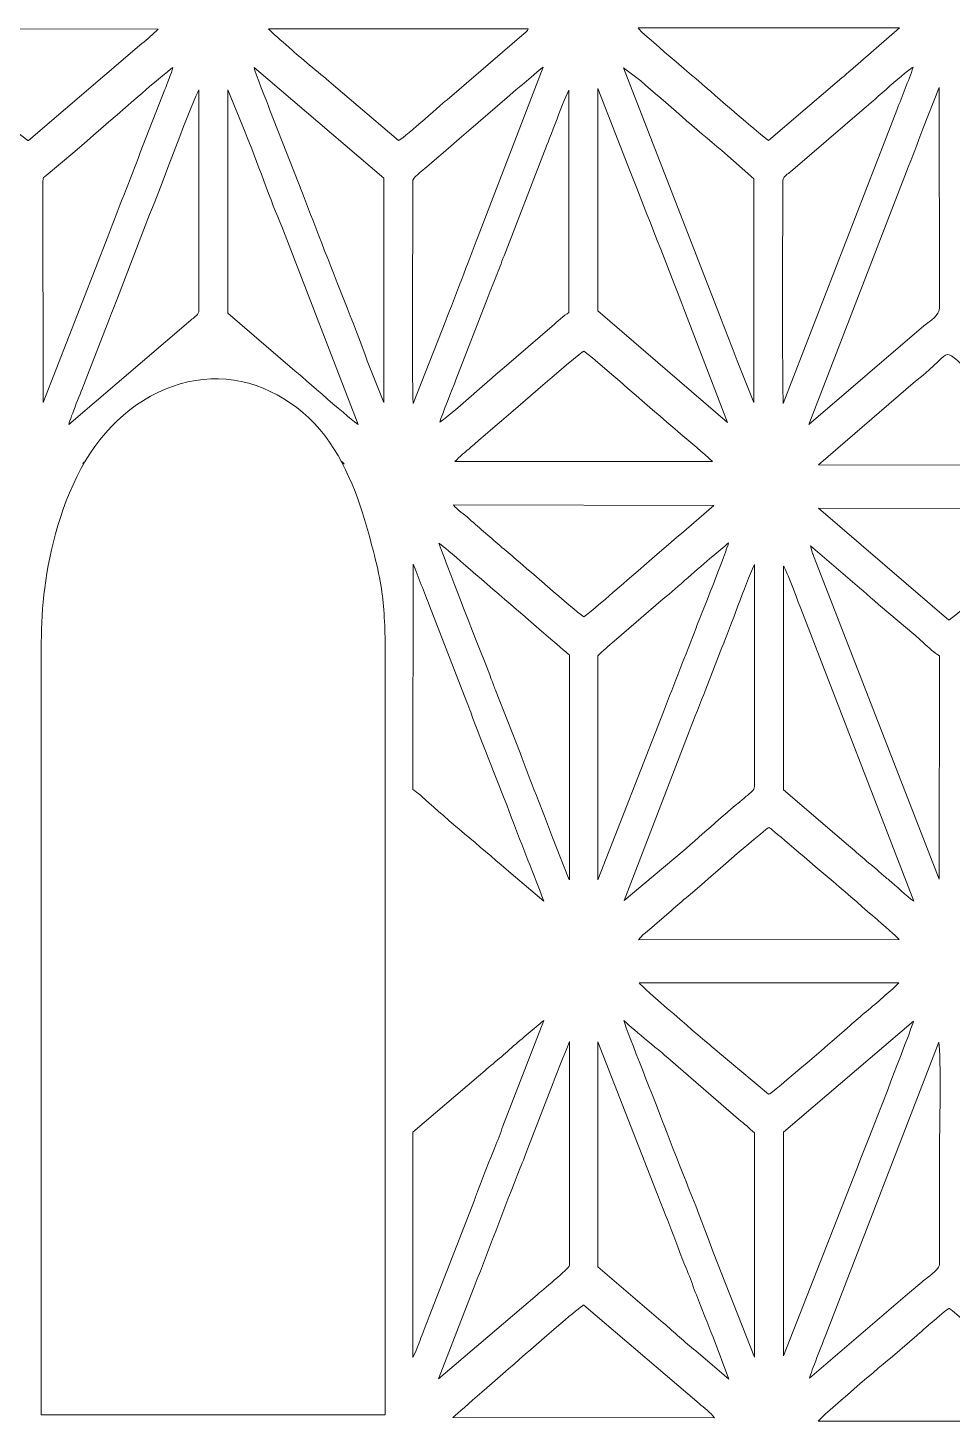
# Model space of a CAD drawing. Header units: inches. Extents: x -60.4 to -14.9, y -20.3 to 14.1.
# Drawn here: x -18.227 to -16.45, y -5.201 to -2.524 of the extents above; entities that cross this region are included whole.
import ezdxf

# ---------------------------------------------------------------- set-up
doc = ezdxf.new("R2010")
doc.units = ezdxf.units.IN
doc.header["$MEASUREMENT"] = 0
doc.layers.add('Master Desktop', color=7, linetype='Continuous', plot=False)

msp = doc.modelspace()

# ---------------------------------------------------------------- linework, layer by layer
at = {"layer": 'Master Desktop', "color": 5, "lineweight": 9}
for points, knots in [([(-17.9759, -2.5267), (-17.9858, -2.537), (-17.9966, -2.5461), (-18.0072, -2.5548), (-18.0072, -2.5548), (-18.0072, -2.5548), (-18.2254, -2.7411), (-18.2254, -2.7411), (-18.2254, -2.7411), (-18.2292, -2.7413), (-18.2807, -2.6959), (-18.2881, -2.6888), (-18.2881, -2.6888), (-18.2987, -2.6786), (-18.3099, -2.6712), (-18.32, -2.6619), (-18.32, -2.6619), (-18.3581, -2.6268), (-18.41, -2.5871), (-18.445, -2.5541), (-18.445, -2.5541), (-18.4517, -2.5478), (-18.4707, -2.5348), (-18.4749, -2.5265), (-18.4749, -2.5265), (-18.4749, -2.5265), (-17.9759, -2.5267), (-17.9759, -2.5267)], [0, 0, 0, 0, 0.125, 0.125, 0.125, 0.125, 0.25, 0.25, 0.25, 0.25, 0.375, 0.375, 0.375, 0.375, 0.5, 0.5, 0.5, 0.5, 0.625, 0.625, 0.625, 0.625, 0.75, 0.75, 0.75, 0.75, 1, 1, 1, 1]), ([(-17.2648, -2.5265), (-17.2675, -2.5317), (-17.2683, -2.5317), (-17.2727, -2.5355), (-17.2727, -2.5355), (-17.2727, -2.5355), (-17.421, -2.6625), (-17.421, -2.6625), (-17.421, -2.6625), (-17.4358, -2.6748), (-17.51, -2.7413), (-17.5143, -2.7411), (-17.5143, -2.7411), (-17.5143, -2.7411), (-17.6393, -2.6348), (-17.6393, -2.6348), (-17.6393, -2.6348), (-17.6614, -2.6141), (-17.6984, -2.5862), (-17.7184, -2.5673), (-17.7184, -2.5673), (-17.7341, -2.5526), (-17.7489, -2.5424), (-17.7638, -2.5266), (-17.7638, -2.5266), (-17.7638, -2.5266), (-17.2648, -2.5265), (-17.2648, -2.5265)], [0, 0, 0, 0, 0.125, 0.125, 0.125, 0.125, 0.25, 0.25, 0.25, 0.25, 0.375, 0.375, 0.375, 0.375, 0.5, 0.5, 0.5, 0.5, 0.625, 0.625, 0.625, 0.625, 0.75, 0.75, 0.75, 0.75, 1, 1, 1, 1]), ([(-16.6456, -2.6063), (-16.6521, -2.6114), (-16.6561, -2.6156), (-16.6619, -2.6207), (-16.6619, -2.6207), (-16.6619, -2.6207), (-16.8032, -2.7409), (-16.8032, -2.7409), (-16.8032, -2.7409), (-16.8051, -2.7409), (-16.9193, -2.643), (-16.9292, -2.6337), (-16.9292, -2.6337), (-16.9364, -2.6269), (-17.0476, -2.5345), (-17.0539, -2.5245), (-17.0539, -2.5245), (-17.0539, -2.5245), (-16.5514, -2.5246), (-16.5514, -2.5246), (-16.5514, -2.5246), (-16.5514, -2.5246), (-16.6456, -2.6063), (-16.6456, -2.6063)], [0, 0, 0, 0, 0.142857, 0.142857, 0.142857, 0.142857, 0.285714, 0.285714, 0.285714, 0.285714, 0.428571, 0.428571, 0.428571, 0.428571, 0.571429, 0.571429, 0.571429, 0.571429, 0.714286, 0.714286, 0.714286, 0.714286, 1, 1, 1, 1]), ([(-18.1975, -2.8198), (-18.1975, -2.8099), (-18.1965, -2.8125), (-18.1916, -2.8083), (-18.1916, -2.8083), (-18.1916, -2.8083), (-18.1364, -2.7618), (-18.1364, -2.7618), (-18.1364, -2.7618), (-18.1164, -2.7451), (-17.9589, -2.6069), (-17.948, -2.6006), (-17.948, -2.6006), (-17.9502, -2.6115), (-17.9594, -2.6327), (-17.9634, -2.6431), (-17.9634, -2.6431), (-17.9634, -2.6431), (-18.0105, -2.7638), (-18.0105, -2.7638), (-18.0105, -2.7638), (-18.0298, -2.8162), (-18.0521, -2.8701), (-18.0725, -2.9239), (-18.0725, -2.9239), (-18.0725, -2.9239), (-18.1972, -3.244), (-18.1972, -3.244), (-18.1972, -3.244), (-18.1972, -3.244), (-18.1975, -2.8198), (-18.1975, -2.8198)], [0, 0, 0, 0, 0.111111, 0.111111, 0.111111, 0.111111, 0.222222, 0.222222, 0.222222, 0.222222, 0.333333, 0.333333, 0.333333, 0.333333, 0.444444, 0.444444, 0.444444, 0.444444, 0.555556, 0.555556, 0.555556, 0.555556, 0.666667, 0.666667, 0.666667, 0.666667, 0.777778, 0.777778, 0.777778, 0.777778, 1, 1, 1, 1]), ([(-17.5422, -2.8135), (-17.5422, -2.8135), (-17.5427, -3.244), (-17.5427, -3.244), (-17.5427, -3.244), (-17.5427, -3.244), (-17.5742, -3.164), (-17.5742, -3.164), (-17.5742, -3.164), (-17.5984, -3.0962), (-17.6391, -2.998), (-17.6672, -2.9239), (-17.6672, -2.9239), (-17.6777, -2.8963), (-17.6884, -2.8697), (-17.699, -2.8422), (-17.699, -2.8422), (-17.699, -2.8422), (-17.7613, -2.6827), (-17.7613, -2.6827), (-17.7613, -2.6827), (-17.767, -2.6674), (-17.7897, -2.611), (-17.7917, -2.6006), (-17.7917, -2.6006), (-17.7917, -2.6006), (-17.5422, -2.8135), (-17.5422, -2.8135)], [0, 0, 0, 0, 0.125, 0.125, 0.125, 0.125, 0.25, 0.25, 0.25, 0.25, 0.375, 0.375, 0.375, 0.375, 0.5, 0.5, 0.5, 0.5, 0.625, 0.625, 0.625, 0.625, 0.75, 0.75, 0.75, 0.75, 1, 1, 1, 1]), ([(-17.4866, -2.8172), (-17.4838, -2.8097), (-17.4621, -2.7932), (-17.456, -2.7882), (-17.456, -2.7882), (-17.4329, -2.7691), (-17.2499, -2.6088), (-17.236, -2.6001), (-17.236, -2.6001), (-17.236, -2.6001), (-17.3608, -2.9247), (-17.3608, -2.9247), (-17.3608, -2.9247), (-17.3815, -2.9755), (-17.4043, -3.0405), (-17.4235, -3.0865), (-17.4235, -3.0865), (-17.4235, -3.0865), (-17.486, -3.2461), (-17.486, -3.2461), (-17.486, -3.2461), (-17.4886, -3.1995), (-17.4866, -2.8941), (-17.4866, -2.8224), (-17.4866, -2.8224), (-17.4866, -2.8224), (-17.4866, -2.8172), (-17.4866, -2.8172)], [0, 0, 0, 0, 0.125, 0.125, 0.125, 0.125, 0.25, 0.25, 0.25, 0.25, 0.375, 0.375, 0.375, 0.375, 0.5, 0.5, 0.5, 0.5, 0.625, 0.625, 0.625, 0.625, 0.75, 0.75, 0.75, 0.75, 1, 1, 1, 1]), ([(-16.8632, -3.1641), (-16.8734, -3.137), (-16.8844, -3.1107), (-16.8943, -3.0842), (-16.8943, -3.0842), (-16.8943, -3.0842), (-17.0819, -2.6015), (-17.0819, -2.6015), (-17.0819, -2.6015), (-17.0819, -2.6015), (-17.0488, -2.6264), (-17.0488, -2.6264), (-17.0488, -2.6264), (-16.9989, -2.6686), (-16.9418, -2.7203), (-16.893, -2.7602), (-16.893, -2.7602), (-16.893, -2.7602), (-16.8313, -2.8147), (-16.8313, -2.8147), (-16.8313, -2.8147), (-16.8313, -2.8147), (-16.8316, -3.244), (-16.8316, -3.244), (-16.8316, -3.244), (-16.8316, -3.244), (-16.8632, -3.1641), (-16.8632, -3.1641)], [0, 0, 0, 0, 0.125, 0.125, 0.125, 0.125, 0.25, 0.25, 0.25, 0.25, 0.375, 0.375, 0.375, 0.375, 0.5, 0.5, 0.5, 0.5, 0.625, 0.625, 0.625, 0.625, 0.75, 0.75, 0.75, 0.75, 1, 1, 1, 1]), ([(-16.7757, -2.8172), (-16.773, -2.8082), (-16.7659, -2.8053), (-16.7606, -2.8009), (-16.7606, -2.8009), (-16.7606, -2.8009), (-16.6191, -2.6792), (-16.6191, -2.6792), (-16.6191, -2.6792), (-16.6032, -2.666), (-16.5346, -2.6039), (-16.5249, -2.5998), (-16.5249, -2.5998), (-16.5347, -2.6283), (-16.5457, -2.6535), (-16.5565, -2.6823), (-16.5565, -2.6823), (-16.5565, -2.6823), (-16.7748, -3.246), (-16.7748, -3.246), (-16.7748, -3.246), (-16.7771, -3.2166), (-16.7757, -2.8808), (-16.7757, -2.8224), (-16.7757, -2.8224), (-16.7757, -2.8224), (-16.7757, -2.8172), (-16.7757, -2.8172)], [0, 0, 0, 0, 0.125, 0.125, 0.125, 0.125, 0.25, 0.25, 0.25, 0.25, 0.375, 0.375, 0.375, 0.375, 0.5, 0.5, 0.5, 0.5, 0.625, 0.625, 0.625, 0.625, 0.75, 0.75, 0.75, 0.75, 1, 1, 1, 1]), ([(-18.1478, -3.2865), (-18.1443, -3.2716), (-18.1235, -3.2223), (-18.1165, -3.2035), (-18.1165, -3.2035), (-18.1165, -3.2035), (-18.0698, -3.0826), (-18.0698, -3.0826), (-18.0698, -3.0826), (-18.0647, -3.069), (-18.0597, -3.0576), (-18.0544, -3.0436), (-18.0544, -3.0436), (-18.0544, -3.0436), (-17.9925, -2.8833), (-17.9925, -2.8833), (-17.9925, -2.8833), (-17.9752, -2.8424), (-17.9072, -2.6566), (-17.8977, -2.6433), (-17.8977, -2.6433), (-17.8977, -2.6433), (-17.8977, -3.0698), (-17.8977, -3.0698), (-17.8977, -3.0698), (-17.9008, -3.0774), (-17.9081, -3.0813), (-17.9134, -3.0862), (-17.9134, -3.0862), (-17.9134, -3.0862), (-18.1478, -3.2865), (-18.1478, -3.2865)], [0, 0, 0, 0, 0.111111, 0.111111, 0.111111, 0.111111, 0.222222, 0.222222, 0.222222, 0.222222, 0.333333, 0.333333, 0.333333, 0.333333, 0.444444, 0.444444, 0.444444, 0.444444, 0.555556, 0.555556, 0.555556, 0.555556, 0.666667, 0.666667, 0.666667, 0.666667, 0.777778, 0.777778, 0.777778, 0.777778, 1, 1, 1, 1]), ([(-17.8421, -2.6433), (-17.8421, -2.6433), (-17.8088, -2.7249), (-17.8088, -2.7249), (-17.8088, -2.7249), (-17.7879, -2.777), (-17.7579, -2.8609), (-17.7386, -2.9064), (-17.7386, -2.9064), (-17.7386, -2.9064), (-17.592, -3.2865), (-17.592, -3.2865), (-17.592, -3.2865), (-17.6002, -3.2823), (-17.6982, -3.1958), (-17.7178, -3.1796), (-17.7178, -3.1796), (-17.7178, -3.1796), (-17.8421, -3.0723), (-17.8421, -3.0723), (-17.8421, -3.0723), (-17.8421, -3.0723), (-17.8421, -2.6433), (-17.8421, -2.6433)], [0, 0, 0, 0, 0.142857, 0.142857, 0.142857, 0.142857, 0.285714, 0.285714, 0.285714, 0.285714, 0.428571, 0.428571, 0.428571, 0.428571, 0.571429, 0.571429, 0.571429, 0.571429, 0.714286, 0.714286, 0.714286, 0.714286, 1, 1, 1, 1]), ([(-17.4346, -3.2819), (-17.4314, -3.2684), (-17.4101, -3.2167), (-17.4038, -3.201), (-17.4038, -3.201), (-17.4038, -3.201), (-17.3419, -3.0405), (-17.3419, -3.0405), (-17.3419, -3.0405), (-17.3367, -3.027), (-17.3319, -3.015), (-17.3264, -3.0018), (-17.3264, -3.0018), (-17.3211, -2.9889), (-17.3169, -2.9764), (-17.3114, -2.9622), (-17.3114, -2.9622), (-17.3114, -2.9622), (-17.2336, -2.7612), (-17.2336, -2.7612), (-17.2336, -2.7612), (-17.2258, -2.742), (-17.1928, -2.6535), (-17.1868, -2.6443), (-17.1868, -2.6443), (-17.1868, -2.6443), (-17.1867, -3.0712), (-17.1867, -3.0712), (-17.1867, -3.0712), (-17.196, -3.0771), (-17.2101, -3.0893), (-17.2189, -3.0975), (-17.2189, -3.0975), (-17.2189, -3.0975), (-17.311, -3.1768), (-17.311, -3.1768), (-17.311, -3.1768), (-17.3235, -3.1868), (-17.4268, -3.2785), (-17.4346, -3.2819)], [0, 0, 0, 0, 0.090909, 0.090909, 0.090909, 0.090909, 0.181818, 0.181818, 0.181818, 0.181818, 0.272727, 0.272727, 0.272727, 0.272727, 0.363636, 0.363636, 0.363636, 0.363636, 0.454545, 0.454545, 0.454545, 0.454545, 0.545455, 0.545455, 0.545455, 0.545455, 0.636364, 0.636364, 0.636364, 0.636364, 0.727273, 0.727273, 0.727273, 0.727273, 0.818182, 0.818182, 0.818182, 0.818182, 1, 1, 1, 1]), ([(-17.1309, -2.641), (-17.1309, -2.641), (-17.0687, -2.8002), (-17.0687, -2.8002), (-17.0687, -2.8002), (-17.0364, -2.8859), (-16.9971, -2.9804), (-16.9659, -3.0645), (-16.9659, -3.0645), (-16.9659, -3.0645), (-16.882, -3.2824), (-16.882, -3.2824), (-16.882, -3.2824), (-16.882, -3.2824), (-17.1311, -3.0683), (-17.1311, -3.0683), (-17.1311, -3.0683), (-17.1311, -3.0683), (-17.1309, -2.641), (-17.1309, -2.641)], [0, 0, 0, 0, 0.166667, 0.166667, 0.166667, 0.166667, 0.333333, 0.333333, 0.333333, 0.333333, 0.5, 0.5, 0.5, 0.5, 0.666667, 0.666667, 0.666667, 0.666667, 1, 1, 1, 1]), ([(-16.5377, -2.8003), (-16.5274, -2.7735), (-16.5168, -2.7463), (-16.5063, -2.7185), (-16.5063, -2.7185), (-16.5063, -2.7185), (-16.4749, -2.6391), (-16.4749, -2.6391), (-16.4749, -2.6391), (-16.4749, -2.6391), (-16.4745, -3.062), (-16.4745, -3.062), (-16.4745, -3.062), (-16.4745, -3.078), (-16.492, -3.0864), (-16.5047, -3.097), (-16.5047, -3.097), (-16.5047, -3.097), (-16.7258, -3.2864), (-16.7258, -3.2864), (-16.7258, -3.2864), (-16.7258, -3.2864), (-16.5377, -2.8003), (-16.5377, -2.8003)], [0, 0, 0, 0, 0.142857, 0.142857, 0.142857, 0.142857, 0.285714, 0.285714, 0.285714, 0.285714, 0.428571, 0.428571, 0.428571, 0.428571, 0.571429, 0.571429, 0.571429, 0.571429, 0.714286, 0.714286, 0.714286, 0.714286, 1, 1, 1, 1]), ([(-16.5205, -3.203), (-16.4363, -3.1389), (-16.4835, -3.131), (-16.3952, -3.2036), (-16.3952, -3.2036), (-16.3952, -3.2036), (-16.2089, -3.3644), (-16.2089, -3.3644), (-16.2089, -3.3644), (-16.2089, -3.3644), (-16.7068, -3.3638), (-16.7068, -3.3638), (-16.7068, -3.3638), (-16.7068, -3.3638), (-16.5205, -3.203), (-16.5205, -3.203)], [0, 0, 0, 0, 0.2, 0.2, 0.2, 0.2, 0.4, 0.4, 0.4, 0.4, 0.6, 0.6, 0.6, 0.6, 1, 1, 1, 1]), ([(-17.4058, -3.3578), (-17.3968, -3.3483), (-17.3856, -3.3391), (-17.3745, -3.3296), (-17.3745, -3.3296), (-17.3548, -3.3128), (-17.1626, -3.1456), (-17.1581, -3.1458), (-17.1581, -3.1458), (-17.1538, -3.146), (-16.9985, -3.2826), (-16.9715, -3.3048), (-16.9715, -3.3048), (-16.9507, -3.3219), (-16.9303, -3.3396), (-16.9107, -3.3578), (-16.9107, -3.3578), (-16.9107, -3.3578), (-17.4058, -3.3578), (-17.4058, -3.3578)], [0, 0, 0, 0, 0.166667, 0.166667, 0.166667, 0.166667, 0.333333, 0.333333, 0.333333, 0.333333, 0.5, 0.5, 0.5, 0.5, 0.666667, 0.666667, 0.666667, 0.666667, 1, 1, 1, 1]), ([(-18.2011, -3.7555), (-18.2011, -3.689), (-18.2011, -3.6226), (-18.1845, -3.5426), (-18.1845, -3.5426), (-18.168, -3.4627), (-18.1349, -3.3693), (-18.0776, -3.3029), (-18.0776, -3.3029), (-18.0203, -3.2364), (-17.9387, -3.1969), (-17.8601, -3.1986), (-17.8601, -3.1986), (-17.7816, -3.2002), (-17.7061, -3.2431), (-17.6559, -3.3079), (-17.6559, -3.3079), (-17.6058, -3.3727), (-17.581, -3.4594), (-17.5658, -3.5174), (-17.5658, -3.5174), (-17.5506, -3.5755), (-17.5451, -3.6049), (-17.5424, -3.6428), (-17.5424, -3.6428), (-17.5396, -3.6806), (-17.5396, -3.7269), (-17.5396, -3.758), (-17.5396, -3.758), (-17.5396, -3.7891), (-17.5396, -3.8051), (-17.5396, -3.8211)], [0, 0, 0, 0, 0.111111, 0.111111, 0.111111, 0.111111, 0.222222, 0.222222, 0.222222, 0.222222, 0.333333, 0.333333, 0.333333, 0.333333, 0.444444, 0.444444, 0.444444, 0.444444, 0.555556, 0.555556, 0.555556, 0.555556, 0.666667, 0.666667, 0.666667, 0.666667, 0.777778, 0.777778, 0.777778, 0.777778, 1, 1, 1, 1]), ([(-18.1189, -3.3619), (-18.12, -3.3619), (-18.1206, -3.3619), (-18.1206, -3.3619), (-18.1206, -3.3619), (-18.1202, -3.3614), (-18.1197, -3.3607), (-18.1195, -3.3604), (-18.1195, -3.3604), (-18.1195, -3.3604), (-18.1185, -3.3595), (-18.1166, -3.3579)], [0, 0, 0, 0, 0.25, 0.25, 0.25, 0.25, 0.5, 0.5, 0.5, 0.5, 1, 1, 1, 1]), ([(-17.6245, -3.3567), (-17.6218, -3.359), (-17.6203, -3.3604), (-17.6203, -3.3604), (-17.6203, -3.3604), (-17.6201, -3.3599), (-17.6195, -3.3614), (-17.6186, -3.3619), (-17.6186, -3.3619), (-17.6186, -3.3619), (-17.6197, -3.3619), (-17.6217, -3.3619)], [0, 0, 0, 0, 0.25, 0.25, 0.25, 0.25, 0.5, 0.5, 0.5, 0.5, 1, 1, 1, 1]), ([(-16.9705, -3.4958), (-16.9915, -3.5125), (-17.1531, -3.6557), (-17.158, -3.6557), (-17.158, -3.6557), (-17.1624, -3.6557), (-17.2692, -3.5616), (-17.2842, -3.549), (-17.2842, -3.549), (-17.3051, -3.5313), (-17.3255, -3.5139), (-17.3468, -3.4954), (-17.3468, -3.4954), (-17.3573, -3.4863), (-17.3674, -3.4779), (-17.3784, -3.4677), (-17.3784, -3.4677), (-17.387, -3.4598), (-17.4017, -3.4506), (-17.4086, -3.4409), (-17.4086, -3.4409), (-17.4086, -3.4409), (-16.9079, -3.442), (-16.9079, -3.442), (-16.9079, -3.442), (-16.9079, -3.442), (-16.9705, -3.4958), (-16.9705, -3.4958)], [0, 0, 0, 0, 0.125, 0.125, 0.125, 0.125, 0.25, 0.25, 0.25, 0.25, 0.375, 0.375, 0.375, 0.375, 0.5, 0.5, 0.5, 0.5, 0.625, 0.625, 0.625, 0.625, 0.75, 0.75, 0.75, 0.75, 1, 1, 1, 1]), ([(-16.2061, -3.4481), (-16.2132, -3.4575), (-16.2285, -3.4669), (-16.2373, -3.4753), (-16.2373, -3.4753), (-16.2478, -3.4852), (-16.2584, -3.4939), (-16.269, -3.5029), (-16.269, -3.5029), (-16.2957, -3.5255), (-16.4527, -3.6623), (-16.4567, -3.6623), (-16.4567, -3.6623), (-16.4567, -3.6623), (-16.7068, -3.4474), (-16.7068, -3.4474), (-16.7068, -3.4474), (-16.7068, -3.4474), (-16.2061, -3.4481), (-16.2061, -3.4481)], [0, 0, 0, 0, 0.166667, 0.166667, 0.166667, 0.166667, 0.333333, 0.333333, 0.333333, 0.333333, 0.5, 0.5, 0.5, 0.5, 0.666667, 0.666667, 0.666667, 0.666667, 1, 1, 1, 1]), ([(-17.1856, -4.1611), (-17.186, -4.1606), (-17.1864, -4.16), (-17.1866, -4.1596), (-17.1866, -4.1596), (-17.1868, -4.1592), (-17.1873, -4.1585), (-17.1876, -4.1581), (-17.1876, -4.1581), (-17.1876, -4.1581), (-17.2184, -4.0798), (-17.2184, -4.0798), (-17.2184, -4.0798), (-17.2288, -4.0524), (-17.2384, -4.0259), (-17.2493, -3.9995), (-17.2493, -3.9995), (-17.2605, -3.9723), (-17.2696, -3.9451), (-17.2807, -3.9176), (-17.2807, -3.9176), (-17.2807, -3.9176), (-17.328, -3.7972), (-17.328, -3.7972), (-17.328, -3.7972), (-17.3308, -3.7899), (-17.333, -3.783), (-17.3359, -3.7755), (-17.3359, -3.7755), (-17.3473, -3.7452), (-17.4326, -3.5295), (-17.4364, -3.5146), (-17.4364, -3.5146), (-17.4279, -3.5189), (-17.1912, -3.7264), (-17.1855, -3.729), (-17.1855, -3.729), (-17.1855, -3.729), (-17.1856, -4.1611), (-17.1856, -4.1611)], [0, 0, 0, 0, 0.090909, 0.090909, 0.090909, 0.090909, 0.181818, 0.181818, 0.181818, 0.181818, 0.272727, 0.272727, 0.272727, 0.272727, 0.363636, 0.363636, 0.363636, 0.363636, 0.454545, 0.454545, 0.454545, 0.454545, 0.545455, 0.545455, 0.545455, 0.545455, 0.636364, 0.636364, 0.636364, 0.636364, 0.727273, 0.727273, 0.727273, 0.727273, 0.818182, 0.818182, 0.818182, 0.818182, 1, 1, 1, 1]), ([(-17.1311, -3.7308), (-17.1219, -3.721), (-17.1103, -3.7121), (-17.0998, -3.7026), (-17.0998, -3.7026), (-17.0998, -3.7026), (-17.0054, -3.6216), (-17.0054, -3.6216), (-17.0054, -3.6216), (-16.9767, -3.5987), (-16.9398, -3.5634), (-16.91, -3.5396), (-16.91, -3.5396), (-16.8999, -3.5315), (-16.8898, -3.5213), (-16.8799, -3.514), (-16.8799, -3.514), (-16.8819, -3.5256), (-16.9366, -3.662), (-16.9423, -3.677), (-16.9423, -3.677), (-16.9628, -3.7309), (-16.984, -3.783), (-17.005, -3.8388), (-17.005, -3.8388), (-17.005, -3.8388), (-17.1311, -4.1613), (-17.1311, -4.1613), (-17.1311, -4.1613), (-17.1311, -4.1613), (-17.1311, -3.7308), (-17.1311, -3.7308)], [0, 0, 0, 0, 0.111111, 0.111111, 0.111111, 0.111111, 0.222222, 0.222222, 0.222222, 0.222222, 0.333333, 0.333333, 0.333333, 0.333333, 0.444444, 0.444444, 0.444444, 0.444444, 0.555556, 0.555556, 0.555556, 0.555556, 0.666667, 0.666667, 0.666667, 0.666667, 0.777778, 0.777778, 0.777778, 0.777778, 1, 1, 1, 1]), ([(-16.5054, -3.7058), (-16.4965, -3.7138), (-16.4828, -3.7266), (-16.4745, -3.731), (-16.4745, -3.731), (-16.4745, -3.731), (-16.475, -4.1599), (-16.475, -4.1599), (-16.475, -4.1599), (-16.475, -4.1599), (-16.7153, -3.5418), (-16.7153, -3.5418), (-16.7153, -3.5418), (-16.7168, -3.5379), (-16.7181, -3.5348), (-16.7191, -3.532), (-16.7191, -3.532), (-16.7191, -3.532), (-16.7227, -3.5198), (-16.7227, -3.5198), (-16.7227, -3.5198), (-16.7227, -3.5198), (-16.6282, -3.6001), (-16.6282, -3.6001), (-16.6282, -3.6001), (-16.5931, -3.6329), (-16.5437, -3.671), (-16.5054, -3.7058)], [0, 0, 0, 0, 0.125, 0.125, 0.125, 0.125, 0.25, 0.25, 0.25, 0.25, 0.375, 0.375, 0.375, 0.375, 0.5, 0.5, 0.5, 0.5, 0.625, 0.625, 0.625, 0.625, 0.75, 0.75, 0.75, 0.75, 1, 1, 1, 1]), ([(-17.4861, -3.555), (-17.4806, -3.5662), (-17.476, -3.5809), (-17.4705, -3.5946), (-17.4705, -3.5946), (-17.4646, -3.6092), (-17.4604, -3.6209), (-17.4545, -3.6352), (-17.4545, -3.6352), (-17.4545, -3.6352), (-17.3831, -3.82), (-17.3831, -3.82), (-17.3831, -3.82), (-17.3807, -3.8263), (-17.3777, -3.8327), (-17.3753, -3.8394), (-17.3753, -3.8394), (-17.3533, -3.901), (-17.3207, -3.978), (-17.2969, -4.042), (-17.2969, -4.042), (-17.277, -4.0953), (-17.2536, -4.1526), (-17.2349, -4.2024), (-17.2349, -4.2024), (-17.2349, -4.2024), (-17.2979, -4.1492), (-17.2979, -4.1492), (-17.2979, -4.1492), (-17.3481, -4.1048), (-17.4069, -4.0577), (-17.4558, -4.0133), (-17.4558, -4.0133), (-17.4653, -4.0047), (-17.4777, -3.9932), (-17.4866, -3.988), (-17.4866, -3.988), (-17.4866, -3.988), (-17.4861, -3.555), (-17.4861, -3.555)], [0, 0, 0, 0, 0.090909, 0.090909, 0.090909, 0.090909, 0.181818, 0.181818, 0.181818, 0.181818, 0.272727, 0.272727, 0.272727, 0.272727, 0.363636, 0.363636, 0.363636, 0.363636, 0.454545, 0.454545, 0.454545, 0.454545, 0.545455, 0.545455, 0.545455, 0.545455, 0.636364, 0.636364, 0.636364, 0.636364, 0.727273, 0.727273, 0.727273, 0.727273, 0.818182, 0.818182, 0.818182, 0.818182, 1, 1, 1, 1]), ([(-16.9553, -3.8766), (-16.9455, -3.8492), (-16.9342, -3.8228), (-16.9237, -3.7949), (-16.9237, -3.7949), (-16.9237, -3.7949), (-16.8926, -3.7148), (-16.8926, -3.7148), (-16.8926, -3.7148), (-16.8744, -3.6727), (-16.8495, -3.5971), (-16.8301, -3.5555), (-16.8301, -3.5555), (-16.8301, -3.5555), (-16.83, -3.982), (-16.83, -3.982), (-16.83, -3.982), (-16.83, -3.9898), (-16.8387, -3.9944), (-16.8437, -3.999), (-16.8437, -3.999), (-16.8494, -4.004), (-16.8532, -4.0071), (-16.8592, -4.012), (-16.8592, -4.012), (-16.9008, -4.046), (-16.9427, -4.0862), (-16.9851, -4.1208), (-16.9851, -4.1208), (-16.9851, -4.1208), (-17.0807, -4.2013), (-17.0807, -4.2013), (-17.0807, -4.2013), (-17.0807, -4.2013), (-16.9553, -3.8766), (-16.9553, -3.8766)], [0, 0, 0, 0, 0.1, 0.1, 0.1, 0.1, 0.2, 0.2, 0.2, 0.2, 0.3, 0.3, 0.3, 0.3, 0.4, 0.4, 0.4, 0.4, 0.5, 0.5, 0.5, 0.5, 0.6, 0.6, 0.6, 0.6, 0.7, 0.7, 0.7, 0.7, 0.8, 0.8, 0.8, 0.8, 1, 1, 1, 1]), ([(-16.7741, -3.5587), (-16.7691, -3.565), (-16.7465, -3.6257), (-16.7413, -3.6398), (-16.7413, -3.6398), (-16.7413, -3.6398), (-16.5238, -4.2024), (-16.5238, -4.2024), (-16.5238, -4.2024), (-16.5383, -4.1926), (-16.5579, -4.1728), (-16.5712, -4.1621), (-16.5712, -4.1621), (-16.5774, -4.1571), (-16.5809, -4.1543), (-16.5867, -4.149), (-16.5867, -4.149), (-16.598, -4.1386), (-16.6078, -4.1312), (-16.6186, -4.1219), (-16.6186, -4.1219), (-16.6291, -4.1129), (-16.6386, -4.1042), (-16.6493, -4.0953), (-16.6493, -4.0953), (-16.6493, -4.0953), (-16.7744, -3.9887), (-16.7744, -3.9887), (-16.7744, -3.9887), (-16.7744, -3.9887), (-16.7741, -3.5587), (-16.7741, -3.5587)], [0, 0, 0, 0, 0.111111, 0.111111, 0.111111, 0.111111, 0.222222, 0.222222, 0.222222, 0.222222, 0.333333, 0.333333, 0.333333, 0.333333, 0.444444, 0.444444, 0.444444, 0.444444, 0.555556, 0.555556, 0.555556, 0.555556, 0.666667, 0.666667, 0.666667, 0.666667, 0.777778, 0.777778, 0.777778, 0.777778, 1, 1, 1, 1]), ([(-17.5396, -3.7555), (-17.5396, -3.7555), (-17.5396, -5.189), (-17.5396, -5.189), (-17.5396, -5.189), (-17.5396, -5.189), (-18.2011, -5.189), (-18.2011, -5.189), (-18.2011, -5.189), (-18.2011, -5.189), (-18.2011, -3.7555), (-18.2011, -3.7555)], [0, 0, 0, 0, 0.25, 0.25, 0.25, 0.25, 0.5, 0.5, 0.5, 0.5, 1, 1, 1, 1]), ([(-17.0445, -4.2667), (-17.0414, -4.2642), (-17.0395, -4.2632), (-17.0366, -4.2607), (-17.0366, -4.2607), (-17.0366, -4.2607), (-16.9895, -4.2201), (-16.9895, -4.2201), (-16.9895, -4.2201), (-16.9786, -4.21), (-16.9685, -4.2017), (-16.9576, -4.1927), (-16.9576, -4.1927), (-16.9576, -4.1927), (-16.9269, -4.1664), (-16.9269, -4.1664), (-16.9269, -4.1664), (-16.9199, -4.1599), (-16.8056, -4.0601), (-16.8018, -4.0605), (-16.8018, -4.0605), (-16.8011, -4.0606), (-16.5583, -4.2667), (-16.5521, -4.2758), (-16.5521, -4.2758), (-16.5521, -4.2758), (-17.0529, -4.2763), (-17.0529, -4.2763), (-17.0529, -4.2763), (-17.0529, -4.2763), (-17.0445, -4.2667), (-17.0445, -4.2667)], [0, 0, 0, 0, 0.111111, 0.111111, 0.111111, 0.111111, 0.222222, 0.222222, 0.222222, 0.222222, 0.333333, 0.333333, 0.333333, 0.333333, 0.444444, 0.444444, 0.444444, 0.444444, 0.555556, 0.555556, 0.555556, 0.555556, 0.666667, 0.666667, 0.666667, 0.666667, 0.777778, 0.777778, 0.777778, 0.777778, 1, 1, 1, 1]), ([(-16.5529, -4.3592), (-16.5624, -4.3708), (-16.573, -4.377), (-16.5833, -4.3871), (-16.5833, -4.3871), (-16.593, -4.3967), (-16.6047, -4.4053), (-16.6151, -4.4142), (-16.6151, -4.4142), (-16.6258, -4.4234), (-16.636, -4.4317), (-16.6469, -4.4418), (-16.6469, -4.4418), (-16.6618, -4.4556), (-16.7989, -4.5738), (-16.803, -4.5734), (-16.803, -4.5734), (-16.803, -4.5734), (-16.9132, -4.4806), (-16.9132, -4.4806), (-16.9132, -4.4806), (-16.9241, -4.4718), (-17.0486, -4.3656), (-17.0517, -4.3592), (-17.0517, -4.3592), (-17.0517, -4.3592), (-16.5529, -4.3592), (-16.5529, -4.3592)], [0, 0, 0, 0, 0.125, 0.125, 0.125, 0.125, 0.25, 0.25, 0.25, 0.25, 0.375, 0.375, 0.375, 0.375, 0.5, 0.5, 0.5, 0.5, 0.625, 0.625, 0.625, 0.625, 0.75, 0.75, 0.75, 0.75, 1, 1, 1, 1]), ([(-17.3602, -4.5388), (-17.3397, -4.5193), (-17.3175, -4.503), (-17.2968, -4.4838), (-17.2968, -4.4838), (-17.2867, -4.4744), (-17.2748, -4.4651), (-17.2649, -4.4567), (-17.2649, -4.4567), (-17.2552, -4.4485), (-17.2444, -4.4382), (-17.2349, -4.4316), (-17.2349, -4.4316), (-17.2349, -4.4316), (-17.3134, -4.6343), (-17.3134, -4.6343), (-17.3134, -4.6343), (-17.3186, -4.6483), (-17.3233, -4.6614), (-17.3291, -4.6753), (-17.3291, -4.6753), (-17.34, -4.7013), (-17.3497, -4.7285), (-17.3604, -4.7552), (-17.3604, -4.7552), (-17.3634, -4.7628), (-17.3656, -4.7694), (-17.3684, -4.7766), (-17.3684, -4.7766), (-17.3684, -4.7766), (-17.4552, -5.0004), (-17.4552, -5.0004), (-17.4552, -5.0004), (-17.4608, -5.0137), (-17.4651, -5.0259), (-17.471, -5.0412), (-17.471, -5.0412), (-17.4757, -5.0534), (-17.481, -5.0681), (-17.4866, -5.0787), (-17.4866, -5.0787), (-17.4866, -5.0787), (-17.4866, -4.6461), (-17.4866, -4.6461), (-17.4866, -4.6461), (-17.4866, -4.6461), (-17.3602, -4.5388), (-17.3602, -4.5388)], [0, 0, 0, 0, 0.076923, 0.076923, 0.076923, 0.076923, 0.153846, 0.153846, 0.153846, 0.153846, 0.230769, 0.230769, 0.230769, 0.230769, 0.307692, 0.307692, 0.307692, 0.307692, 0.384615, 0.384615, 0.384615, 0.384615, 0.461538, 0.461538, 0.461538, 0.461538, 0.538462, 0.538462, 0.538462, 0.538462, 0.615385, 0.615385, 0.615385, 0.615385, 0.692308, 0.692308, 0.692308, 0.692308, 0.769231, 0.769231, 0.769231, 0.769231, 0.846154, 0.846154, 0.846154, 0.846154, 1, 1, 1, 1]), ([(-16.8302, -5.0783), (-16.8302, -5.0783), (-16.9093, -4.8769), (-16.9093, -4.8769), (-16.9093, -4.8769), (-16.9359, -4.8025), (-16.9743, -4.7122), (-17.0036, -4.6334), (-17.0036, -4.6334), (-17.0171, -4.597), (-17.0744, -4.4547), (-17.0812, -4.4315), (-17.0812, -4.4315), (-17.0596, -4.4522), (-17.0106, -4.4903), (-16.9864, -4.5124), (-16.9864, -4.5124), (-16.9864, -4.5124), (-16.8606, -4.6214), (-16.8606, -4.6214), (-16.8606, -4.6214), (-16.8546, -4.6266), (-16.8507, -4.629), (-16.845, -4.6341), (-16.845, -4.6341), (-16.8392, -4.6391), (-16.8356, -4.6434), (-16.83, -4.6475), (-16.83, -4.6475), (-16.83, -4.6475), (-16.8302, -5.0783), (-16.8302, -5.0783)], [0, 0, 0, 0, 0.111111, 0.111111, 0.111111, 0.111111, 0.222222, 0.222222, 0.222222, 0.222222, 0.333333, 0.333333, 0.333333, 0.333333, 0.444444, 0.444444, 0.444444, 0.444444, 0.555556, 0.555556, 0.555556, 0.555556, 0.666667, 0.666667, 0.666667, 0.666667, 0.777778, 0.777778, 0.777778, 0.777778, 1, 1, 1, 1]), ([(-16.5244, -4.4328), (-16.527, -4.4446), (-16.6214, -4.6861), (-16.6336, -4.7165), (-16.6336, -4.7165), (-16.6336, -4.7165), (-16.7744, -5.0761), (-16.7744, -5.0761), (-16.7744, -5.0761), (-16.7744, -5.0761), (-16.7744, -4.6461), (-16.7744, -4.6461), (-16.7744, -4.6461), (-16.7744, -4.6461), (-16.5244, -4.4328), (-16.5244, -4.4328)], [0, 0, 0, 0, 0.2, 0.2, 0.2, 0.2, 0.4, 0.4, 0.4, 0.4, 0.6, 0.6, 0.6, 0.6, 1, 1, 1, 1]), ([(-17.3747, -4.958), (-17.3428, -4.879), (-17.3119, -4.793), (-17.2802, -4.7147), (-17.2802, -4.7147), (-17.2753, -4.7027), (-17.2691, -4.6861), (-17.2645, -4.6737), (-17.2645, -4.6737), (-17.2645, -4.6737), (-17.2169, -4.5512), (-17.2169, -4.5512), (-17.2169, -4.5512), (-17.2069, -4.5243), (-17.1959, -4.4987), (-17.1859, -4.472), (-17.1859, -4.472), (-17.1859, -4.472), (-17.1855, -4.9019), (-17.1855, -4.9019), (-17.1855, -4.9019), (-17.1866, -4.908), (-17.2403, -4.9519), (-17.2479, -4.9585), (-17.2479, -4.9585), (-17.2479, -4.9585), (-17.4375, -5.1202), (-17.4375, -5.1202), (-17.4375, -5.1202), (-17.4375, -5.1202), (-17.3747, -4.958), (-17.3747, -4.958)], [0, 0, 0, 0, 0.111111, 0.111111, 0.111111, 0.111111, 0.222222, 0.222222, 0.222222, 0.222222, 0.333333, 0.333333, 0.333333, 0.333333, 0.444444, 0.444444, 0.444444, 0.444444, 0.555556, 0.555556, 0.555556, 0.555556, 0.666667, 0.666667, 0.666667, 0.666667, 0.777778, 0.777778, 0.777778, 0.777778, 1, 1, 1, 1]), ([(-17.1311, -4.4725), (-17.1311, -4.4725), (-17.0204, -4.7563), (-17.0204, -4.7563), (-17.0204, -4.7563), (-17.0157, -4.7688), (-17.0098, -4.7835), (-17.0051, -4.7953), (-17.0051, -4.7953), (-16.9937, -4.8239), (-16.9843, -4.8483), (-16.9735, -4.8772), (-16.9735, -4.8772), (-16.9682, -4.8914), (-16.9633, -4.9027), (-16.9573, -4.9175), (-16.9573, -4.9175), (-16.9515, -4.932), (-16.9474, -4.9447), (-16.9417, -4.9586), (-16.9417, -4.9586), (-16.9307, -4.9855), (-16.921, -5.0127), (-16.9098, -5.0399), (-16.9098, -5.0399), (-16.9098, -5.0399), (-16.8795, -5.1207), (-16.8795, -5.1207), (-16.8795, -5.1207), (-16.8795, -5.1207), (-16.9431, -5.0663), (-16.9431, -5.0663), (-16.9431, -5.0663), (-16.964, -5.0491), (-16.984, -5.031), (-17.0054, -5.0123), (-17.0054, -5.0123), (-17.0054, -5.0123), (-17.1311, -4.9045), (-17.1311, -4.9045), (-17.1311, -4.9045), (-17.1311, -4.9045), (-17.1311, -4.4725), (-17.1311, -4.4725)], [0, 0, 0, 0, 0.083333, 0.083333, 0.083333, 0.083333, 0.166667, 0.166667, 0.166667, 0.166667, 0.25, 0.25, 0.25, 0.25, 0.333333, 0.333333, 0.333333, 0.333333, 0.416667, 0.416667, 0.416667, 0.416667, 0.5, 0.5, 0.5, 0.5, 0.583333, 0.583333, 0.583333, 0.583333, 0.666667, 0.666667, 0.666667, 0.666667, 0.75, 0.75, 0.75, 0.75, 0.833333, 0.833333, 0.833333, 0.833333, 1, 1, 1, 1]), ([(-16.7241, -5.1188), (-16.7215, -5.1064), (-16.6996, -5.0529), (-16.693, -5.0352), (-16.693, -5.0352), (-16.693, -5.0352), (-16.4756, -4.4732), (-16.4756, -4.4732), (-16.4756, -4.4732), (-16.4712, -4.4988), (-16.4745, -4.6498), (-16.4745, -4.688), (-16.4745, -4.688), (-16.4745, -4.7593), (-16.4745, -4.8306), (-16.4745, -4.9019), (-16.4745, -4.9019), (-16.4773, -4.9115), (-16.4985, -4.9258), (-16.5051, -4.9313), (-16.5051, -4.9313), (-16.5147, -4.9394), (-16.5257, -4.9487), (-16.5359, -4.9575), (-16.5359, -4.9575), (-16.5359, -4.9575), (-16.7241, -5.1188), (-16.7241, -5.1188)], [0, 0, 0, 0, 0.125, 0.125, 0.125, 0.125, 0.25, 0.25, 0.25, 0.25, 0.375, 0.375, 0.375, 0.375, 0.5, 0.5, 0.5, 0.5, 0.625, 0.625, 0.625, 0.625, 0.75, 0.75, 0.75, 0.75, 1, 1, 1, 1]), ([(-17.4098, -5.1945), (-17.3687, -5.1587), (-17.1639, -4.9778), (-17.1581, -4.9782), (-17.1581, -4.9782), (-17.1581, -4.9782), (-16.9366, -5.1675), (-16.9366, -5.1675), (-16.9366, -5.1675), (-16.9272, -5.1761), (-16.9138, -5.1843), (-16.9072, -5.1947), (-16.9072, -5.1947), (-16.9072, -5.1947), (-17.4098, -5.1945), (-17.4098, -5.1945)], [0, 0, 0, 0, 0.2, 0.2, 0.2, 0.2, 0.4, 0.4, 0.4, 0.4, 0.6, 0.6, 0.6, 0.6, 1, 1, 1, 1]), ([(-16.7075, -5.2013), (-16.7018, -5.1923), (-16.5785, -5.0878), (-16.565, -5.077), (-16.565, -5.077), (-16.565, -5.077), (-16.5179, -5.0365), (-16.5179, -5.0365), (-16.5179, -5.0365), (-16.5094, -5.0291), (-16.4596, -4.9841), (-16.4555, -4.9848), (-16.4555, -4.9848), (-16.4537, -4.9851), (-16.3977, -5.0336), (-16.392, -5.039), (-16.392, -5.039), (-16.392, -5.039), (-16.2049, -5.2013), (-16.2049, -5.2013), (-16.2049, -5.2013), (-16.2049, -5.2013), (-16.7075, -5.2013), (-16.7075, -5.2013)], [0, 0, 0, 0, 0.142857, 0.142857, 0.142857, 0.142857, 0.285714, 0.285714, 0.285714, 0.285714, 0.428571, 0.428571, 0.428571, 0.428571, 0.571429, 0.571429, 0.571429, 0.571429, 0.714286, 0.714286, 0.714286, 0.714286, 1, 1, 1, 1])]:
    msp.add_open_spline(points, degree=3, knots=knots, dxfattribs=at)

doc.saveas('drawing.dxf')
